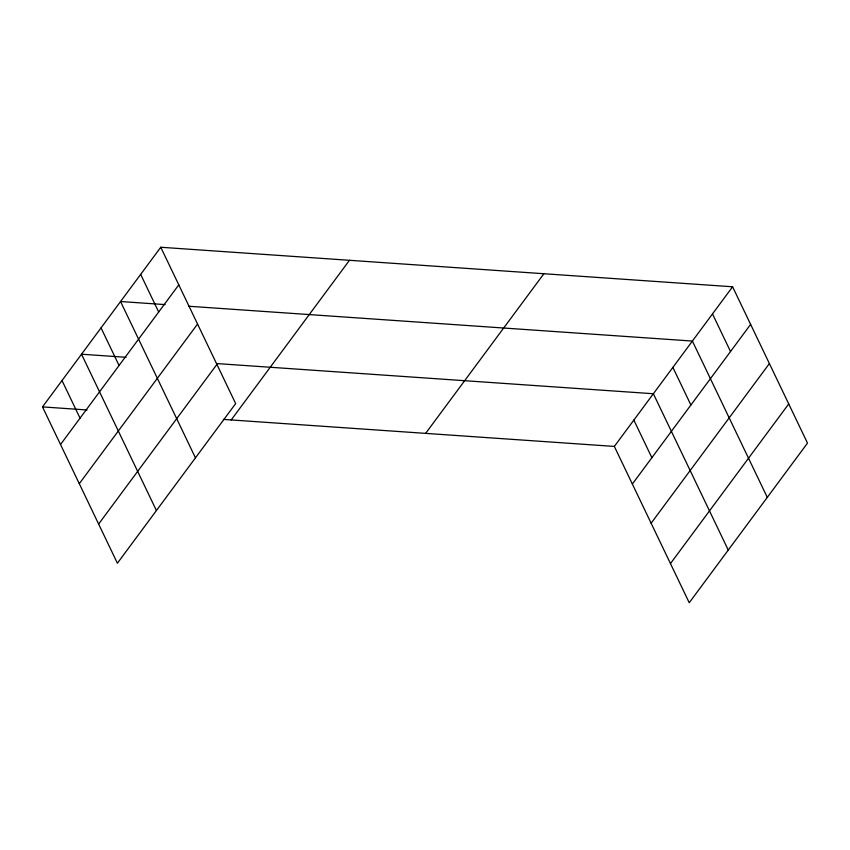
<?xml version="1.0" encoding="UTF-8"?>
<svg xmlns="http://www.w3.org/2000/svg" width="850" height="850" viewBox="0 0 850 850"><rect width="100%" height="100%" fill="white"/><g stroke="black" fill="none" stroke-linecap="round" stroke-linejoin="round"><path stroke-width="1.27" d="M160.767 247.254L235.663 403.58L117.396 563.221L42.5 406.895L160.767 247.254L732.604 286.779L807.5 443.105L689.233 602.746L614.338 446.42L223.348 419.401M60.52 444.507L178.787 284.867M79.294 483.682L197.561 324.041M98.632 524.046L216.899 364.406M231.211 419.942L349.467 260.291M425.627 433.383L543.894 273.732M614.338 446.42L732.604 286.779M632.357 484.043L750.624 324.392M651.132 523.217L769.388 363.566M670.469 563.571L788.726 403.931M165.113 304.608L120.551 301.527L195.458 457.853M188.7 306.244L692.389 341.062L767.284 497.377M126.087 357.297L81.526 354.216L156.421 510.542M216.506 363.545L653.363 393.741L728.259 550.067M42.5 406.895L87.051 409.976M712.502 313.916L730.522 351.528M672.881 367.402L690.901 405.014M633.845 420.081L651.876 457.693M140.664 274.391L158.684 312.003M101.044 327.877L119.064 365.489M62.018 380.556L80.038 418.168"/></g></svg>
